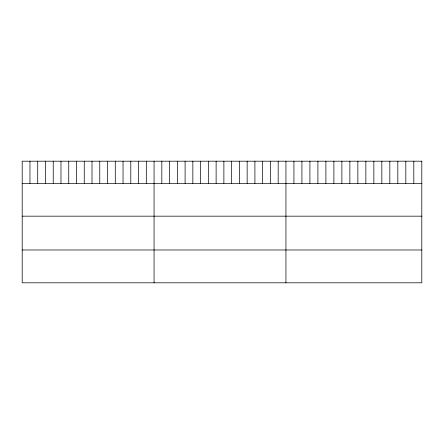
<?xml version="1.0" encoding="UTF-8"?>
<svg xmlns="http://www.w3.org/2000/svg" width="444" height="444" viewBox="0 0 444 444"><rect width="100%" height="100%" fill="white"/><g stroke="black" fill="none" stroke-linecap="round" stroke-linejoin="round"><path stroke-width="0.67" d="M22.2 183.339L421.8 183.339M22.2 216.167L421.8 216.167M22.2 249.983L421.8 249.983M413.808 161.189L413.808 183.339M405.816 161.189L405.816 183.339M397.824 161.189L397.824 183.339M389.832 161.189L389.832 183.339M381.84 161.189L381.84 183.339M373.848 161.189L373.848 183.339M365.856 161.189L365.856 183.339M357.864 161.189L357.864 183.339M349.872 161.189L349.872 183.339M341.88 161.189L341.88 183.339M333.888 161.189L333.888 183.339M325.896 161.189L325.896 183.339M317.904 161.189L317.904 183.339M309.912 161.189L309.912 183.339M301.92 161.189L301.92 183.339M293.928 161.189L293.928 183.339M285.936 161.189L285.936 282.811M278.177 161.189L278.177 183.339M270.424 161.189L270.424 183.339M262.665 161.189L262.665 183.339M254.906 161.189L254.906 183.339M247.153 161.189L247.153 183.339M239.394 161.189L239.394 183.339M231.635 161.189L231.635 183.339M223.881 161.189L223.881 183.339M216.123 161.189L216.123 183.339M208.369 161.189L208.369 183.339M200.61 161.189L200.61 183.339M192.851 161.189L192.851 183.339M185.098 161.189L185.098 183.339M177.339 161.189L177.339 183.339M169.58 161.189L169.58 183.339M161.827 161.189L161.827 183.339M154.068 161.189L154.068 282.811M146.309 161.189L146.309 183.339M138.556 161.189L138.556 183.339M130.797 161.189L130.797 183.339M123.038 161.189L123.038 183.339M115.285 161.189L115.285 183.339M107.526 161.189L107.526 183.339M99.767 161.189L99.767 183.339M92.013 161.189L92.013 183.339M84.255 161.189L84.255 183.339M76.501 161.189L76.501 183.339M68.742 161.189L68.742 183.339M60.983 161.189L60.983 183.339M53.23 161.189L53.23 183.339M45.471 161.189L45.471 183.339M37.712 161.189L37.712 183.339M29.959 161.189L29.959 183.339M421.8 161.189L22.2 161.189L22.2 282.811L421.8 282.811L421.8 161.189"/></g></svg>
